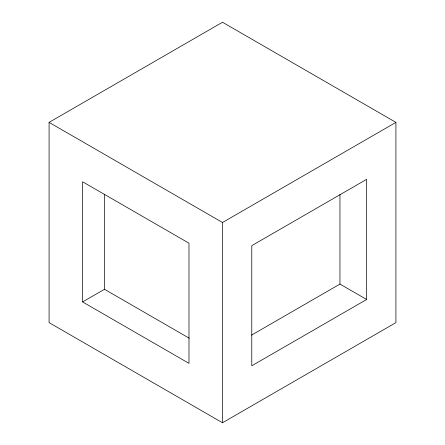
<?xml version="1.0" encoding="UTF-8"?>
<svg xmlns="http://www.w3.org/2000/svg" width="445" height="445" viewBox="0 0 445 445"><rect width="100%" height="100%" fill="white"/><g stroke="black" fill="none" stroke-linecap="round" stroke-linejoin="round"><path stroke-width="0.67" d="M49.078 122.375L222.5 22.25L395.922 122.375L395.922 322.625L222.5 422.75L49.078 322.625L49.078 122.375L222.5 222.5L395.922 122.375M82.598 301.927L188.98 363.348L188.98 243.198L82.598 181.777L82.598 301.927L104.497 289.283L189.242 338.211M251.559 335.113L339.958 284.077L366.641 299.479L366.641 179.329L251.781 245.646L251.781 365.796L366.641 299.479M339.958 194.487L339.958 284.077M222.5 222.5L222.5 422.75M104.497 194.137L104.497 289.283"/></g></svg>
